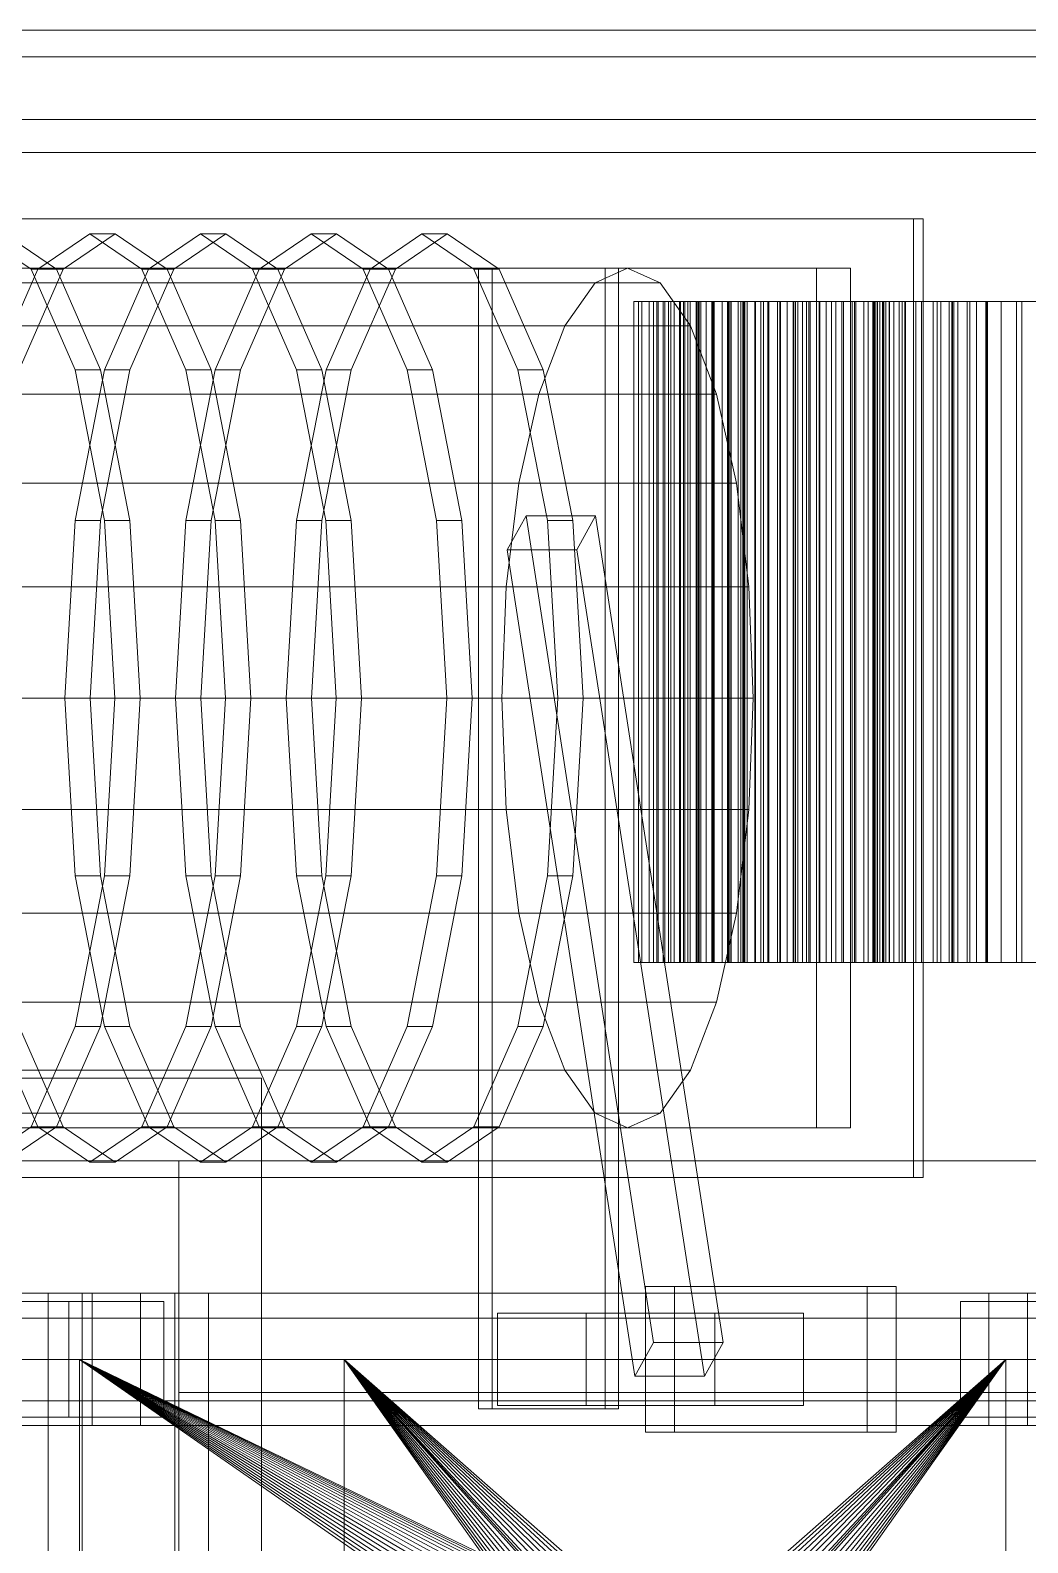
# Model space of a CAD drawing. Header units: millimetres. Extents: x -1970 to 59977, y -65068 to 6837.
# Drawn here: x 24733.3 to 25034.8, y -17625.5 to -17168 of the extents above; entities that cross this region are included whole.
import ezdxf

# ---------------------------------------------------------------- set-up
doc = ezdxf.new("R2010")
doc.units = ezdxf.units.MM
doc.layers.add('superior_briquetadora', color=7, linetype='Continuous', lineweight=0)
doc.layers.add('superior_C02', color=7, linetype='Continuous', lineweight=0)

msp = doc.modelspace()

# ---------------------------------------------------------------- linework, layer by layer
at = {"layer": 'superior_briquetadora'}
for p, q in [((24915.716, -17250), (24915.716, -17450)), ((24920.433, -17250), (24915.716, -17250)), ((24917.219, -17250), (24917.219, -17450)), ((24921.719, -17250), (24917.219, -17250)), ((24917.219, -17250), (24918.185, -17250)), ((24918.185, -17250), (24918.185, -17450)), ((24918.185, -17250), (24923.073, -17250)), ((24920.433, -17250), (24920.433, -17450)), ((24925.156, -17250), (24920.433, -17250)), ((24921.719, -17250), (24921.719, -17450)), ((24926.242, -17250), (24921.719, -17250)), ((24922.68, -17250), (24922.68, -17450)), ((24926.92, -17250), (24922.68, -17250)), ((24922.68, -17250), (24924.603, -17250)), ((24923.073, -17250), (24923.073, -17450)), ((24923.073, -17250), (24927.951, -17250)), ((24924.603, -17250), (24924.603, -17450)), ((24924.603, -17250), (24929.615, -17250)), ((24925.156, -17250), (24925.156, -17450)), ((24929.883, -17250), (24925.156, -17250)), ((24926.242, -17250), (24926.242, -17450)), ((24930.788, -17250), (24926.242, -17250)), ((24926.92, -17250), (24926.92, -17450)), ((24931.2, -17250), (24926.92, -17250)), ((24927.951, -17250), (24927.951, -17450)), ((24927.951, -17250), (24932.814, -17250)), ((24929.615, -17250), (24929.615, -17450)), ((24929.615, -17250), (24934.6, -17250)), ((24929.883, -17250), (24929.883, -17450)), ((24934.612, -17250), (24929.883, -17250)), ((24930.788, -17250), (24930.788, -17450)), ((24935.355, -17250), (24930.788, -17250)), ((24931.2, -17250), (24931.2, -17450)), ((24935.52, -17250), (24931.2, -17250)), ((24932.046, -17250), (24932.046, -17450)), ((24935.985, -17250), (24932.046, -17250)), ((24932.046, -17250), (24934.908, -17250)), ((24932.814, -17250), (24932.814, -17450)), ((24932.814, -17250), (24937.66, -17250)), ((24934.6, -17250), (24934.6, -17450)), ((24934.6, -17250), (24939.553, -17250)), ((24934.612, -17250), (24934.612, -17450)), ((24939.34, -17250), (24934.612, -17250)), ((24934.908, -17250), (24934.908, -17450)), ((24934.908, -17250), (24939.996, -17250)), ((24935.355, -17250), (24935.355, -17450)), ((24939.941, -17250), (24935.355, -17250)), ((24935.52, -17250), (24935.52, -17450)), ((24939.88, -17250), (24935.52, -17250)), ((24935.985, -17250), (24935.985, -17450)), ((24939.981, -17250), (24935.985, -17250)), ((24937.66, -17250), (24937.66, -17450)), ((24937.66, -17250), (24942.484, -17250)), ((24939.34, -17250), (24939.34, -17450)), ((24944.064, -17250), (24939.34, -17250)), ((24939.553, -17250), (24939.553, -17450)), ((24939.553, -17250), (24944.469, -17250)), ((24939.88, -17250), (24939.88, -17450)), ((24944.281, -17250), (24939.88, -17250)), ((24939.941, -17250), (24939.941, -17450)), ((24944.548, -17250), (24939.941, -17250)), ((24939.981, -17250), (24939.981, -17450)), ((24944.034, -17250), (24939.981, -17250)), ((24939.996, -17250), (24939.996, -17450)), ((24939.996, -17250), (24945.04, -17250)), ((24942.484, -17250), (24942.484, -17450)), ((24942.484, -17250), (24947.28, -17250)), ((24944.034, -17250), (24944.034, -17450)), ((24948.145, -17250), (24944.034, -17250)), ((24944.064, -17250), (24944.064, -17450)), ((24944.548, -17250), (24944.064, -17250)), ((24944.281, -17250), (24944.281, -17450)), ((24948.726, -17250), (24944.281, -17250)), ((24944.469, -17250), (24944.469, -17450)), ((24944.469, -17250), (24949.343, -17250)), ((24944.548, -17250), (24944.548, -17450)), ((24945.04, -17250), (24945.04, -17450)), ((24945.04, -17250), (24950.034, -17250)), ((24945.227, -17250), (24945.227, -17450)), ((24948.827, -17250), (24945.227, -17250)), ((24945.227, -17250), (24949, -17250)), ((24947.28, -17250), (24947.28, -17450)), ((24947.28, -17250), (24948.726, -17250)), ((24948.145, -17250), (24948.145, -17450)), ((24952.318, -17250), (24948.145, -17250)), ((24948.726, -17250), (24948.726, -17450)), ((24948.827, -17250), (24948.827, -17450)), ((24952.5, -17250), (24948.827, -17250)), ((24949, -17250), (24949, -17450)), ((24949, -17250), (24954.115, -17250)), ((24949.343, -17250), (24949.343, -17450)), ((24949.343, -17250), (24954.165, -17250)), ((24950.034, -17250), (24950.034, -17450)), ((24950.034, -17250), (24954.974, -17250)), ((24952.318, -17250), (24952.318, -17450)), ((24956.558, -17250), (24952.318, -17250)), ((24952.5, -17250), (24952.5, -17450)), ((24956.247, -17250), (24952.5, -17250)), ((24954.115, -17250), (24954.115, -17450)), ((24954.115, -17250), (24959.169, -17250)), ((24954.165, -17250), (24954.165, -17450)), ((24954.165, -17250), (24956.558, -17250)), ((24954.974, -17250), (24954.974, -17450)), ((24954.974, -17250), (24959.85, -17250)), ((24956.247, -17250), (24956.247, -17450)), ((24960.07, -17250), (24956.247, -17250)), ((24956.558, -17250), (24956.558, -17450)), ((24959.169, -17250), (24959.169, -17450)), ((24959.169, -17250), (24964.158, -17250)), ((24959.85, -17250), (24959.85, -17450)), ((24959.85, -17250), (24964.651, -17250)), ((24960.07, -17250), (24960.07, -17450)), ((24963.975, -17250), (24960.07, -17250)), ((24962.096, -17250), (24962.096, -17450)), ((24965.323, -17250), (24962.096, -17250)), ((24962.096, -17250), (24966.744, -17250)), ((24963.975, -17250), (24963.975, -17450)), ((24967.969, -17250), (24963.975, -17250)), ((24964.158, -17250), (24964.158, -17450)), ((24964.158, -17250), (24969.072, -17250)), ((24964.651, -17250), (24964.651, -17450)), ((24964.651, -17250), (24967.969, -17250)), ((24965.323, -17250), (24965.323, -17450)), ((24968.637, -17250), (24965.323, -17250)), ((24966.744, -17250), (24966.744, -17450)), ((24966.744, -17250), (24971.837, -17250)), ((24967.969, -17250), (24967.969, -17450)), ((24968.637, -17250), (24968.637, -17450)), ((24972.042, -17250), (24968.637, -17250)), ((24969.072, -17250), (24969.072, -17450)), ((24969.072, -17250), (24973.904, -17250)), ((24971.837, -17250), (24971.837, -17450)), ((24971.837, -17250), (24976.853, -17250)), ((24972.042, -17250), (24972.042, -17450)), ((24975.541, -17250), (24972.042, -17250)), ((24973.904, -17250), (24973.904, -17450)), ((24973.904, -17250), (24978.639, -17250)), ((24975.541, -17250), (24975.541, -17450)), ((24979.14, -17250), (24975.541, -17250)), ((24976.853, -17250), (24976.853, -17450)), ((24976.853, -17250), (24981.787, -17250)), ((24978.639, -17250), (24978.639, -17450)), ((24978.639, -17250), (24982.85, -17250)), ((24979.14, -17250), (24979.14, -17450)), ((24982.85, -17250), (24979.14, -17250)), ((24981.787, -17250), (24981.787, -17450)), ((24981.787, -17250), (24986.629, -17250)), ((24982.491, -17250), (24982.491, -17450)), ((24985.313, -17250), (24982.491, -17250)), ((24982.491, -17250), (24987.969, -17250)), ((24982.85, -17250), (24982.85, -17450)), ((24985.313, -17250), (24985.313, -17450)), ((24988.237, -17250), (24985.313, -17250)), ((24986.629, -17250), (24986.629, -17450)), ((24986.629, -17250), (24991.37, -17250)), ((24987.969, -17250), (24987.969, -17450)), ((24987.969, -17250), (24992.99, -17250)), ((24988.187, -17250), (24988.263, -17250)), ((24988.187, -17450), (24988.187, -17250)), ((24988.237, -17250), (24988.237, -17450)), ((24991.267, -17250), (24988.237, -17250)), ((24988.263, -17250), (24988.494, -17250)), ((24988.263, -17450), (24988.263, -17250)), ((24988.494, -17250), (24988.877, -17250)), ((24988.494, -17450), (24988.494, -17250)), ((24988.877, -17250), (24989.414, -17250)), ((24988.877, -17450), (24988.877, -17250)), ((24989.414, -17250), (24990.104, -17250)), ((24989.414, -17450), (24989.414, -17250)), ((24990.104, -17250), (24990.946, -17250)), ((24990.104, -17450), (24990.104, -17250)), ((24990.946, -17250), (24991.941, -17250)), ((24990.946, -17450), (24990.946, -17250)), ((24991.267, -17250), (24991.267, -17450)), ((24994.407, -17250), (24991.267, -17250)), ((24991.37, -17250), (24991.37, -17450)), ((24991.37, -17250), (24995.992, -17250)), ((24991.941, -17250), (24993.088, -17250)), ((24991.941, -17450), (24991.941, -17250)), ((24992.99, -17250), (24992.99, -17450)), ((24992.99, -17250), (24997.92, -17250)), ((24996.854, -17250), (24993.088, -17250)), ((24993.088, -17450), (24993.088, -17250)), ((24994.407, -17250), (24994.407, -17450)), ((24997.666, -17250), (24994.407, -17250)), ((24995.992, -17250), (24995.992, -17450)), ((24995.992, -17250), (25001.056, -17250)), ((25003.221, -17250), (24996.854, -17250)), ((24996.854, -17450), (24996.854, -17250)), ((24997.666, -17250), (24997.666, -17450)), ((25001.056, -17250), (24997.666, -17250)), ((24997.92, -17250), (24997.92, -17450)), ((24997.92, -17250), (25002.752, -17250)), ((25001.056, -17250), (25001.056, -17450)), ((25002.752, -17250), (25002.752, -17450)), ((25002.752, -17250), (25007.476, -17250)), ((25011.945, -17250), (25003.221, -17250)), ((25003.221, -17450), (25003.221, -17250)), ((25006.215, -17250), (25006.215, -17450)), ((25008.605, -17250), (25006.215, -17250)), ((25006.215, -17250), (25012.471, -17250)), ((25007.476, -17250), (25007.476, -17450)), ((25007.476, -17250), (25012.08, -17250)), ((25008.605, -17250), (25008.605, -17450)), ((25011.111, -17250), (25008.605, -17250)), ((25011.111, -17250), (25011.111, -17450)), ((25013.737, -17250), (25011.111, -17250)), ((25022.69, -17250), (25011.945, -17250)), ((25011.945, -17450), (25011.945, -17250)), ((25012.08, -17250), (25012.08, -17450)), ((25012.08, -17250), (25016.545, -17250)), ((25012.471, -17250), (25012.471, -17450)), ((25012.471, -17250), (25017.372, -17250)), ((25013.737, -17250), (25013.737, -17450)), ((25016.488, -17250), (25013.737, -17250)), ((25016.488, -17250), (25016.488, -17450)), ((25019.375, -17250), (25016.488, -17250)), ((25016.545, -17250), (25016.545, -17450)), ((25016.545, -17250), (25022.413, -17250)), ((25017.372, -17250), (25017.372, -17450)), ((25017.372, -17250), (25022.168, -17250)), ((25019.375, -17250), (25019.375, -17450)), ((25022.413, -17250), (25019.375, -17250)), ((25022.168, -17250), (25022.168, -17450)), ((25022.168, -17250), (25026.851, -17250)), ((25022.413, -17250), (25022.413, -17450)), ((25035.043, -17250), (25022.69, -17250)), ((25022.69, -17450), (25022.69, -17250)), ((25026.851, -17250), (25026.851, -17450)), ((25026.851, -17250), (25031.411, -17250)), ((25031.411, -17250), (25031.411, -17450)), ((25031.411, -17250), (25035.834, -17250)), ((25033.039, -17250), (25033.039, -17450)), ((25034.975, -17250), (25033.039, -17250)), ((25033.039, -17250), (25040.012, -17250)), ((24920.433, -17450), (24915.716, -17450)), ((24921.719, -17450), (24917.219, -17450)), ((24917.219, -17450), (24918.185, -17450)), ((24918.185, -17450), (24923.073, -17450)), ((24925.156, -17450), (24920.433, -17450)), ((24926.242, -17450), (24921.719, -17450)), ((24926.92, -17450), (24922.68, -17450)), ((24922.68, -17450), (24924.603, -17450)), ((24923.073, -17450), (24927.951, -17450)), ((24924.603, -17450), (24929.615, -17450)), ((24929.883, -17450), (24925.156, -17450)), ((24930.788, -17450), (24926.242, -17450)), ((24931.2, -17450), (24926.92, -17450)), ((24927.951, -17450), (24932.814, -17450)), ((24929.615, -17450), (24934.6, -17450)), ((24934.612, -17450), (24929.883, -17450)), ((24935.355, -17450), (24930.788, -17450)), ((24935.52, -17450), (24931.2, -17450)), ((24935.985, -17450), (24932.046, -17450)), ((24932.046, -17450), (24934.908, -17450)), ((24932.814, -17450), (24937.66, -17450)), ((24934.6, -17450), (24939.553, -17450)), ((24939.34, -17450), (24934.612, -17450)), ((24934.908, -17450), (24939.996, -17450)), ((24939.941, -17450), (24935.355, -17450)), ((24939.88, -17450), (24935.52, -17450)), ((24939.981, -17450), (24935.985, -17450)), ((24937.66, -17450), (24942.484, -17450)), ((24944.064, -17450), (24939.34, -17450)), ((24939.553, -17450), (24944.469, -17450)), ((24944.281, -17450), (24939.88, -17450)), ((24944.548, -17450), (24939.941, -17450)), ((24944.034, -17450), (24939.981, -17450)), ((24939.996, -17450), (24945.04, -17450)), ((24942.484, -17450), (24947.28, -17450)), ((24948.145, -17450), (24944.034, -17450)), ((24944.548, -17450), (24944.064, -17450)), ((24948.726, -17450), (24944.281, -17450)), ((24944.469, -17450), (24949.343, -17450)), ((24945.04, -17450), (24950.034, -17450)), ((24948.827, -17450), (24945.227, -17450)), ((24945.227, -17450), (24949, -17450)), ((24947.28, -17450), (24948.726, -17450)), ((24952.318, -17450), (24948.145, -17450)), ((24952.5, -17450), (24948.827, -17450)), ((24949, -17450), (24954.115, -17450)), ((24949.343, -17450), (24954.165, -17450)), ((24950.034, -17450), (24954.974, -17450)), ((24956.558, -17450), (24952.318, -17450)), ((24956.247, -17450), (24952.5, -17450)), ((24954.115, -17450), (24959.169, -17450)), ((24954.165, -17450), (24956.558, -17450)), ((24954.974, -17450), (24959.85, -17450)), ((24960.07, -17450), (24956.247, -17450)), ((24959.169, -17450), (24964.158, -17450)), ((24959.85, -17450), (24964.651, -17450)), ((24963.975, -17450), (24960.07, -17450)), ((24965.323, -17450), (24962.096, -17450)), ((24962.096, -17450), (24966.744, -17450)), ((24967.969, -17450), (24963.975, -17450)), ((24964.158, -17450), (24969.072, -17450)), ((24964.651, -17450), (24967.969, -17450)), ((24968.637, -17450), (24965.323, -17450)), ((24966.744, -17450), (24971.837, -17450)), ((24972.042, -17450), (24968.637, -17450)), ((24969.072, -17450), (24973.904, -17450)), ((24971.837, -17450), (24976.853, -17450)), ((24975.541, -17450), (24972.042, -17450)), ((24973.904, -17450), (24978.639, -17450)), ((24979.14, -17450), (24975.541, -17450)), ((24976.853, -17450), (24981.787, -17450)), ((24978.639, -17450), (24982.85, -17450)), ((24982.85, -17450), (24979.14, -17450)), ((24981.787, -17450), (24986.629, -17450)), ((24985.313, -17450), (24982.491, -17450)), ((24982.491, -17450), (24987.969, -17450)), ((24988.237, -17450), (24985.313, -17450)), ((24986.629, -17450), (24991.37, -17450)), ((24987.969, -17450), (24992.99, -17450)), ((24988.263, -17450), (24988.187, -17450)), ((24991.267, -17450), (24988.237, -17450)), ((24988.494, -17450), (24988.263, -17450)), ((24988.877, -17450), (24988.494, -17450)), ((24989.414, -17450), (24988.877, -17450)), ((24990.104, -17450), (24989.414, -17450)), ((24990.946, -17450), (24990.104, -17450)), ((24991.941, -17450), (24990.946, -17450)), ((24994.407, -17450), (24991.267, -17450)), ((24991.37, -17450), (24995.992, -17450)), ((24993.088, -17450), (24991.941, -17450)), ((24992.99, -17450), (24997.92, -17450)), ((24996.854, -17450), (24993.088, -17450)), ((24997.666, -17450), (24994.407, -17450)), ((24995.992, -17450), (25001.056, -17450)), ((25003.221, -17450), (24996.854, -17450)), ((25001.056, -17450), (24997.666, -17450)), ((24997.92, -17450), (25002.752, -17450)), ((25002.752, -17450), (25007.476, -17450)), ((25003.221, -17450), (25011.945, -17450)), ((25008.605, -17450), (25006.215, -17450)), ((25006.215, -17450), (25012.471, -17450)), ((25007.476, -17450), (25012.08, -17450)), ((25011.111, -17450), (25008.605, -17450)), ((25013.737, -17450), (25011.111, -17450)), ((25011.945, -17450), (25022.69, -17450)), ((25012.08, -17450), (25016.545, -17450)), ((25012.471, -17450), (25017.372, -17450)), ((25016.488, -17450), (25013.737, -17450)), ((25019.375, -17450), (25016.488, -17450)), ((25016.545, -17450), (25022.413, -17450)), ((25017.372, -17450), (25022.168, -17450)), ((25022.413, -17450), (25019.375, -17450)), ((25022.168, -17450), (25026.851, -17450)), ((25022.69, -17450), (25035.043, -17450)), ((25026.851, -17450), (25031.411, -17450)), ((25031.411, -17450), (25035.834, -17450)), ((25034.975, -17450), (25033.039, -17450)), ((25033.039, -17450), (25040.012, -17450)), ((24603.187, -17485), (24803.187, -17485)), ((24803.187, -17685), (24803.187, -17485)), ((24628.187, -17510), (24778.187, -17510)), ((24628.187, -17510), (26828.187, -17510)), ((24778.187, -17660), (24778.187, -17510)), ((24778.187, -17510), (26678.187, -17510)), ((24628.187, -17570), (26828.187, -17570)), ((24748.187, -17570), (24828.187, -17570)), ((24757.598, -17570), (24748.187, -17570)), ((24748.187, -17570), (25028.187, -17570)), ((24748.187, -17570), (25228.187, -17570)), ((24748.187, -17790), (24748.187, -17570)), ((24748.187, -17570), (24748.187, -17583.45)), ((24748.187, -17570), (24906.187, -17680)), ((24906.293, -17677.844), (24748.187, -17570)), ((24906.609, -17675.708), (24748.187, -17570)), ((24907.134, -17673.614), (24748.187, -17570)), ((24907.861, -17671.581), (24748.187, -17570)), ((24908.784, -17669.629), (24748.187, -17570)), ((24909.894, -17667.777), (24748.187, -17570)), ((24911.18, -17666.043), (24748.187, -17570)), ((24912.63, -17664.444), (24748.187, -17570)), ((24914.23, -17662.994), (24748.187, -17570)), ((24915.964, -17661.708), (24748.187, -17570)), ((24917.816, -17660.598), (24748.187, -17570)), ((24919.768, -17659.675), (24748.187, -17570)), ((24921.8, -17658.947), (24748.187, -17570)), ((24923.895, -17658.423), (24748.187, -17570)), ((24926.03, -17658.106), (24748.187, -17570)), ((24928.187, -17658), (24748.187, -17570)), ((24930.343, -17658.106), (24748.187, -17570)), ((24748.187, -17570), (26708.187, -17570)), ((24758.581, -17570), (24757.598, -17570)), ((24757.598, -17570), (24828.187, -17570)), ((24765.092, -17570), (24758.581, -17570)), ((24758.581, -17570), (24828.187, -17570)), ((24828.187, -17570), (24765.092, -17570)), ((24807.356, -17570), (24765.092, -17570)), ((25028.187, -17570), (24807.356, -17570)), ((24832.187, -17570), (24807.356, -17570)), ((24828.187, -17790), (24828.187, -17570)), ((24828.187, -17570), (25028.187, -17570)), ((24828.187, -17570), (24906.187, -17680)), ((24828.187, -17570), (24917.816, -17660.598)), ((24915.964, -17661.708), (24828.187, -17570)), ((24914.23, -17662.994), (24828.187, -17570)), ((24912.63, -17664.444), (24828.187, -17570)), ((24911.18, -17666.043), (24828.187, -17570)), ((24909.894, -17667.777), (24828.187, -17570)), ((24908.784, -17669.629), (24828.187, -17570)), ((24907.861, -17671.581), (24828.187, -17570)), ((24907.134, -17673.614), (24828.187, -17570)), ((24906.609, -17675.708), (24828.187, -17570)), ((24906.293, -17677.844), (24828.187, -17570)), ((24828.187, -17570), (24919.768, -17659.675)), ((24828.187, -17570), (24921.8, -17658.947)), ((24828.187, -17570), (24923.895, -17658.423)), ((24828.187, -17570), (24926.03, -17658.106)), ((24828.187, -17570), (24928.187, -17658)), ((24828.187, -17790), (25028.187, -17570)), ((24828.187, -17570), (25028.187, -17790)), ((25108.187, -17570), (24832.187, -17570)), ((25121.52, -17570), (24832.187, -17570)), ((24928.187, -17658), (25028.187, -17570)), ((24930.343, -17658.106), (25028.187, -17570)), ((24932.479, -17658.423), (25028.187, -17570)), ((24934.573, -17658.947), (25028.187, -17570)), ((24936.606, -17659.675), (25028.187, -17570)), ((24938.557, -17660.598), (25028.187, -17570)), ((24940.409, -17661.708), (25028.187, -17570)), ((24942.143, -17662.994), (25028.187, -17570)), ((24943.743, -17664.444), (25028.187, -17570)), ((24945.193, -17666.043), (25028.187, -17570)), ((24946.479, -17667.777), (25028.187, -17570)), ((24947.589, -17669.629), (25028.187, -17570)), ((24948.512, -17671.581), (25028.187, -17570)), ((24949.239, -17673.614), (25028.187, -17570)), ((24949.764, -17675.708), (25028.187, -17570)), ((24950.081, -17677.844), (25028.187, -17570)), ((25028.187, -17570), (24950.187, -17680)), ((25028.187, -17790), (25028.187, -17570)), ((25028.187, -17570), (25108.187, -17570)), ((25228.187, -17570), (25028.187, -17570)), ((24778.187, -17590), (24778.187, -17580)), ((24778.187, -17580), (26678.187, -17580)), ((24748.187, -17583.45), (24748.187, -17790)), ((24778.187, -17590), (26678.187, -17590))]:
    msp.add_line(p, q, dxfattribs=at)
at = {"layer": 'superior_C02'}
for p, q in [((24350.102, -17168), (25349.096, -17168)), ((25367.278, -17168), (24368.284, -17168)), ((24350.102, -17176), (25349.096, -17176)), ((24368.284, -17176), (25367.278, -17176)), ((24351.24, -17195), (25345.183, -17195)), ((25345.94, -17195), (24351.997, -17195)), ((24361.859, -17195), (25362.723, -17195)), ((25363.004, -17195), (24362.14, -17195)), ((24351.24, -17205), (25345.183, -17205)), ((24351.997, -17205), (25345.94, -17205)), ((24361.859, -17205), (25362.723, -17205)), ((24362.14, -17205), (25363.004, -17205)), ((25000.346, -17225), (24273.53, -17225)), ((24276.453, -17225), (25003.269, -17225)), ((25000.346, -17515), (25000.346, -17225)), ((25000.346, -17225), (25003.269, -17225)), ((25003.269, -17225), (25003.269, -17515)), ((24717.82, -17229.6), (24733.523, -17240.287)), ((24741.174, -17240.287), (24725.471, -17229.6)), ((24735.589, -17240.287), (24751.292, -17229.6)), ((24758.942, -17229.6), (24743.239, -17240.287)), ((24751.292, -17229.6), (24766.995, -17240.287)), ((24758.942, -17229.6), (24751.292, -17229.6)), ((24774.645, -17240.287), (24758.942, -17229.6)), ((24769.06, -17240.287), (24784.763, -17229.6)), ((24792.414, -17229.6), (24776.711, -17240.287)), ((24784.763, -17229.6), (24800.467, -17240.287)), ((24792.414, -17229.6), (24784.763, -17229.6)), ((24808.117, -17240.287), (24792.414, -17229.6)), ((24802.532, -17240.287), (24818.235, -17229.6)), ((24825.886, -17229.6), (24810.183, -17240.287)), ((24818.235, -17229.6), (24833.938, -17240.287)), ((24825.886, -17229.6), (24818.235, -17229.6)), ((24841.589, -17240.287), (24825.886, -17229.6)), ((24836.004, -17240.287), (24851.707, -17229.6)), ((24859.358, -17229.6), (24843.655, -17240.287)), ((24851.707, -17229.6), (24867.41, -17240.287)), ((24859.358, -17229.6), (24851.707, -17229.6)), ((24875.061, -17240.287), (24859.358, -17229.6)), ((24913.869, -17240), (24454.827, -17240)), ((24970.99, -17240), (24473.695, -17240)), ((24483.924, -17240), (24981.22, -17240)), ((24722.276, -17270.722), (24735.589, -17240.287)), ((24743.239, -17240.287), (24729.927, -17270.722)), ((24733.523, -17240.287), (24746.835, -17270.722)), ((24733.523, -17240.287), (24741.174, -17240.287)), ((24735.589, -17240.287), (24743.239, -17240.287)), ((24754.486, -17270.722), (24741.174, -17240.287)), ((24755.748, -17270.722), (24769.06, -17240.287)), ((24776.711, -17240.287), (24763.399, -17270.722)), ((24766.995, -17240.287), (24780.307, -17270.722)), ((24766.995, -17240.287), (24774.645, -17240.287)), ((24769.06, -17240.287), (24776.711, -17240.287)), ((24787.958, -17270.722), (24774.645, -17240.287)), ((24789.22, -17270.722), (24802.532, -17240.287)), ((24810.183, -17240.287), (24796.87, -17270.722)), ((24800.467, -17240.287), (24813.779, -17270.722)), ((24800.467, -17240.287), (24808.117, -17240.287)), ((24802.532, -17240.287), (24810.183, -17240.287)), ((24821.43, -17270.722), (24808.117, -17240.287)), ((24822.692, -17270.722), (24836.004, -17240.287)), ((24843.655, -17240.287), (24830.342, -17270.722)), ((24833.938, -17240.287), (24847.251, -17270.722)), ((24833.938, -17240.287), (24841.589, -17240.287)), ((24836.004, -17240.287), (24843.655, -17240.287)), ((24854.901, -17270.722), (24841.589, -17240.287)), ((24867.41, -17240.287), (24880.723, -17270.722)), ((24867.41, -17240.287), (24875.061, -17240.287)), ((24907.051, -17240), (24868.797, -17240)), ((24868.797, -17240), (24868.797, -17585)), ((24872.889, -17240), (24868.797, -17240)), ((24872.889, -17585), (24872.889, -17240)), ((24872.889, -17240), (24911.142, -17240)), ((24888.373, -17270.722), (24875.061, -17240.287)), ((24913.869, -17240), (24904.035, -17244.43)), ((24907.051, -17585), (24907.051, -17240)), ((24907.051, -17240), (24911.142, -17240)), ((24911.142, -17240), (24911.142, -17585)), ((24923.703, -17244.43), (24913.869, -17240)), ((24970.99, -17500), (24970.99, -17240)), ((24970.99, -17240), (24981.22, -17240)), ((24981.22, -17240), (24981.22, -17500)), ((24444.993, -17244.43), (24904.035, -17244.43)), ((24464.661, -17244.43), (24923.703, -17244.43)), ((24904.035, -17244.43), (24894.872, -17257.417)), ((24932.866, -17257.417), (24923.703, -17244.43)), ((24435.83, -17257.417), (24894.872, -17257.417)), ((24473.824, -17257.417), (24932.866, -17257.417)), ((24894.872, -17257.417), (24887.003, -17278.076)), ((24940.735, -17278.076), (24932.866, -17257.417)), ((24746.835, -17270.722), (24755.73, -17316.271)), ((24746.835, -17270.722), (24754.486, -17270.722)), ((24746.853, -17316.271), (24755.748, -17270.722)), ((24763.381, -17316.271), (24754.486, -17270.722)), ((24763.399, -17270.722), (24754.504, -17316.271)), ((24755.748, -17270.722), (24763.399, -17270.722)), ((24780.307, -17270.722), (24789.202, -17316.271)), ((24780.307, -17270.722), (24787.958, -17270.722)), ((24780.325, -17316.271), (24789.22, -17270.722)), ((24796.853, -17316.271), (24787.958, -17270.722)), ((24796.87, -17270.722), (24787.975, -17316.271)), ((24789.22, -17270.722), (24796.87, -17270.722)), ((24813.779, -17270.722), (24822.674, -17316.271)), ((24813.779, -17270.722), (24821.43, -17270.722)), ((24813.797, -17316.271), (24822.692, -17270.722)), ((24830.325, -17316.271), (24821.43, -17270.722)), ((24830.342, -17270.722), (24821.447, -17316.271)), ((24822.692, -17270.722), (24830.342, -17270.722)), ((24847.251, -17270.722), (24856.146, -17316.271)), ((24847.251, -17270.722), (24854.901, -17270.722)), ((24863.797, -17316.271), (24854.901, -17270.722)), ((24880.723, -17270.722), (24889.618, -17316.271)), ((24880.723, -17270.722), (24888.373, -17270.722)), ((24897.268, -17316.271), (24888.373, -17270.722)), ((24427.961, -17278.076), (24887.003, -17278.076)), ((24481.693, -17278.076), (24940.735, -17278.076)), ((24887.003, -17278.076), (24880.965, -17305)), ((24946.773, -17305), (24940.735, -17278.076)), ((24421.923, -17305), (24880.965, -17305)), ((24487.731, -17305), (24946.773, -17305)), ((24880.965, -17305), (24877.169, -17336.354)), ((24950.569, -17336.354), (24946.773, -17305)), ((24883.17, -17314.864), (24877.484, -17325.136)), ((24904.209, -17314.864), (24883.17, -17314.864)), ((24921.749, -17564.864), (24883.17, -17314.864)), ((24898.523, -17325.136), (24904.209, -17314.864)), ((24942.788, -17564.864), (24904.209, -17314.864)), ((24743.729, -17370), (24746.853, -17316.271)), ((24746.853, -17316.271), (24754.504, -17316.271)), ((24754.504, -17316.271), (24751.38, -17370)), ((24755.73, -17316.271), (24758.854, -17370)), ((24755.73, -17316.271), (24763.381, -17316.271)), ((24766.505, -17370), (24763.381, -17316.271)), ((24777.201, -17370), (24780.325, -17316.271)), ((24780.325, -17316.271), (24787.975, -17316.271)), ((24787.975, -17316.271), (24784.852, -17370)), ((24789.202, -17316.271), (24792.326, -17370)), ((24789.202, -17316.271), (24796.853, -17316.271)), ((24799.976, -17370), (24796.853, -17316.271)), ((24810.673, -17370), (24813.797, -17316.271)), ((24813.797, -17316.271), (24821.447, -17316.271)), ((24821.447, -17316.271), (24818.324, -17370)), ((24822.674, -17316.271), (24825.798, -17370)), ((24822.674, -17316.271), (24830.325, -17316.271)), ((24833.448, -17370), (24830.325, -17316.271)), ((24856.146, -17316.271), (24859.269, -17370)), ((24856.146, -17316.271), (24863.797, -17316.271)), ((24866.92, -17370), (24863.797, -17316.271)), ((24889.618, -17316.271), (24892.741, -17370)), ((24889.618, -17316.271), (24897.268, -17316.271)), ((24900.392, -17370), (24897.268, -17316.271)), ((24877.484, -17325.136), (24898.523, -17325.136)), ((24877.484, -17325.136), (24916.063, -17575.136)), ((24937.102, -17575.136), (24898.523, -17325.136)), ((24418.127, -17336.354), (24877.169, -17336.354)), ((24491.527, -17336.354), (24950.569, -17336.354)), ((24877.169, -17336.354), (24875.874, -17370)), ((24951.864, -17370), (24950.569, -17336.354)), ((24416.833, -17370), (24875.874, -17370)), ((24492.822, -17370), (24951.864, -17370)), ((24746.853, -17423.729), (24743.729, -17370)), ((24743.729, -17370), (24751.38, -17370)), ((24751.38, -17370), (24754.504, -17423.729)), ((24758.854, -17370), (24755.73, -17423.729)), ((24758.854, -17370), (24766.505, -17370)), ((24763.381, -17423.729), (24766.505, -17370)), ((24780.325, -17423.729), (24777.201, -17370)), ((24777.201, -17370), (24784.852, -17370)), ((24784.852, -17370), (24787.975, -17423.729)), ((24792.326, -17370), (24789.202, -17423.729)), ((24792.326, -17370), (24799.976, -17370)), ((24796.853, -17423.729), (24799.976, -17370)), ((24813.797, -17423.729), (24810.673, -17370)), ((24810.673, -17370), (24818.324, -17370)), ((24818.324, -17370), (24821.447, -17423.729)), ((24825.798, -17370), (24822.674, -17423.729)), ((24825.798, -17370), (24833.448, -17370)), ((24830.325, -17423.729), (24833.448, -17370)), ((24859.269, -17370), (24856.146, -17423.729)), ((24859.269, -17370), (24866.92, -17370)), ((24863.797, -17423.729), (24866.92, -17370)), ((24875.874, -17370), (24877.169, -17403.646)), ((24892.741, -17370), (24889.618, -17423.729)), ((24892.741, -17370), (24900.392, -17370)), ((24897.268, -17423.729), (24900.392, -17370)), ((24950.569, -17403.646), (24951.864, -17370)), ((24418.127, -17403.646), (24877.169, -17403.646)), ((24491.527, -17403.646), (24950.569, -17403.646)), ((24877.169, -17403.646), (24880.965, -17435)), ((24946.773, -17435), (24950.569, -17403.646)), ((24755.73, -17423.729), (24746.835, -17469.278)), ((24755.748, -17469.278), (24746.853, -17423.729)), ((24746.853, -17423.729), (24754.504, -17423.729)), ((24754.486, -17469.278), (24763.381, -17423.729)), ((24754.504, -17423.729), (24763.399, -17469.278)), ((24755.73, -17423.729), (24763.381, -17423.729)), ((24789.202, -17423.729), (24780.307, -17469.278)), ((24789.22, -17469.278), (24780.325, -17423.729)), ((24780.325, -17423.729), (24787.975, -17423.729)), ((24787.958, -17469.278), (24796.853, -17423.729)), ((24787.975, -17423.729), (24796.87, -17469.278)), ((24789.202, -17423.729), (24796.853, -17423.729)), ((24822.674, -17423.729), (24813.779, -17469.278)), ((24822.692, -17469.278), (24813.797, -17423.729)), ((24813.797, -17423.729), (24821.447, -17423.729)), ((24821.43, -17469.278), (24830.325, -17423.729)), ((24821.447, -17423.729), (24830.342, -17469.278)), ((24822.674, -17423.729), (24830.325, -17423.729)), ((24856.146, -17423.729), (24847.251, -17469.278)), ((24854.901, -17469.278), (24863.797, -17423.729)), ((24856.146, -17423.729), (24863.797, -17423.729)), ((24889.618, -17423.729), (24880.723, -17469.278)), ((24888.373, -17469.278), (24897.268, -17423.729)), ((24889.618, -17423.729), (24897.268, -17423.729)), ((24421.923, -17435), (24880.965, -17435)), ((24487.731, -17435), (24946.773, -17435)), ((24880.965, -17435), (24887.003, -17461.924)), ((24940.735, -17461.924), (24946.773, -17435)), ((24427.961, -17461.924), (24887.003, -17461.924)), ((24481.693, -17461.924), (24940.735, -17461.924)), ((24887.003, -17461.924), (24894.872, -17482.583)), ((24932.866, -17482.583), (24940.735, -17461.924)), ((24735.589, -17499.713), (24722.276, -17469.278)), ((24729.927, -17469.278), (24743.239, -17499.713)), ((24746.835, -17469.278), (24733.523, -17499.713)), ((24741.174, -17499.713), (24754.486, -17469.278)), ((24746.835, -17469.278), (24754.486, -17469.278)), ((24769.06, -17499.713), (24755.748, -17469.278)), ((24755.748, -17469.278), (24763.399, -17469.278)), ((24763.399, -17469.278), (24776.711, -17499.713)), ((24780.307, -17469.278), (24766.995, -17499.713)), ((24774.645, -17499.713), (24787.958, -17469.278)), ((24780.307, -17469.278), (24787.958, -17469.278)), ((24802.532, -17499.713), (24789.22, -17469.278)), ((24789.22, -17469.278), (24796.87, -17469.278)), ((24796.87, -17469.278), (24810.183, -17499.713)), ((24813.779, -17469.278), (24800.467, -17499.713)), ((24808.117, -17499.713), (24821.43, -17469.278)), ((24813.779, -17469.278), (24821.43, -17469.278)), ((24836.004, -17499.713), (24822.692, -17469.278)), ((24822.692, -17469.278), (24830.342, -17469.278)), ((24830.342, -17469.278), (24843.655, -17499.713)), ((24847.251, -17469.278), (24833.938, -17499.713)), ((24841.589, -17499.713), (24854.901, -17469.278)), ((24847.251, -17469.278), (24854.901, -17469.278)), ((24880.723, -17469.278), (24867.41, -17499.713)), ((24875.061, -17499.713), (24888.373, -17469.278)), ((24880.723, -17469.278), (24888.373, -17469.278)), ((24435.83, -17482.583), (24894.872, -17482.583)), ((24473.824, -17482.583), (24932.866, -17482.583)), ((24894.872, -17482.583), (24904.035, -17495.57)), ((24923.703, -17495.57), (24932.866, -17482.583)), ((24444.993, -17495.57), (24904.035, -17495.57)), ((24464.661, -17495.57), (24923.703, -17495.57)), ((24904.035, -17495.57), (24913.869, -17500)), ((24913.869, -17500), (24923.703, -17495.57)), ((24454.827, -17500), (24913.869, -17500)), ((24473.695, -17500), (24970.99, -17500)), ((24981.22, -17500), (24483.924, -17500)), ((24733.523, -17499.713), (24717.82, -17510.4)), ((24725.471, -17510.4), (24741.174, -17499.713)), ((24733.523, -17499.713), (24741.174, -17499.713)), ((24751.292, -17510.4), (24735.589, -17499.713)), ((24735.589, -17499.713), (24743.239, -17499.713)), ((24743.239, -17499.713), (24758.942, -17510.4)), ((24766.995, -17499.713), (24751.292, -17510.4)), ((24758.942, -17510.4), (24774.645, -17499.713)), ((24766.995, -17499.713), (24774.645, -17499.713)), ((24784.763, -17510.4), (24769.06, -17499.713)), ((24769.06, -17499.713), (24776.711, -17499.713)), ((24776.711, -17499.713), (24792.414, -17510.4)), ((24800.467, -17499.713), (24784.763, -17510.4)), ((24792.414, -17510.4), (24808.117, -17499.713)), ((24800.467, -17499.713), (24808.117, -17499.713)), ((24818.235, -17510.4), (24802.532, -17499.713)), ((24802.532, -17499.713), (24810.183, -17499.713)), ((24810.183, -17499.713), (24825.886, -17510.4)), ((24833.938, -17499.713), (24818.235, -17510.4)), ((24825.886, -17510.4), (24841.589, -17499.713)), ((24833.938, -17499.713), (24841.589, -17499.713)), ((24851.707, -17510.4), (24836.004, -17499.713)), ((24836.004, -17499.713), (24843.655, -17499.713)), ((24843.655, -17499.713), (24859.358, -17510.4)), ((24867.41, -17499.713), (24851.707, -17510.4)), ((24859.358, -17510.4), (24875.061, -17499.713)), ((24867.41, -17499.713), (24875.061, -17499.713)), ((24981.22, -17500), (24970.99, -17500)), ((24751.292, -17510.4), (24758.942, -17510.4)), ((24784.763, -17510.4), (24792.414, -17510.4)), ((24818.235, -17510.4), (24825.886, -17510.4)), ((24851.707, -17510.4), (24859.358, -17510.4)), ((24273.53, -17515), (25000.346, -17515)), ((25003.269, -17515), (24276.453, -17515)), ((25003.269, -17515), (25000.346, -17515)), ((24986.279, -17548), (24919.335, -17548)), ((24919.335, -17548), (24919.335, -17592)), ((24928.103, -17548), (24919.335, -17548)), ((24928.103, -17592), (24928.103, -17548)), ((24928.103, -17548), (24995.047, -17548)), ((24986.279, -17592), (24986.279, -17548)), ((24986.279, -17548), (24995.047, -17548)), ((24995.047, -17548), (24995.047, -17592)), ((24751.985, -17550), (23604.381, -17550)), ((23618.994, -17550), (24766.599, -17550)), ((24744.947, -17552.5), (24689.416, -17552.5)), ((25023.071, -17550), (24697.916, -17550)), ((24709.607, -17550), (25034.761, -17550)), ((24718.107, -17552.5), (24773.637, -17552.5)), ((24776.957, -17550), (24738.704, -17550)), ((24738.704, -17550), (24738.704, -18450)), ((24748.933, -17550), (24738.704, -17550)), ((24744.947, -17587.5), (24744.947, -17552.5)), ((24744.947, -17552.5), (24773.637, -17552.5)), ((24748.933, -18450), (24748.933, -17550)), ((24748.933, -17550), (24787.187, -17550)), ((24751.985, -17550), (24751.985, -17590)), ((24766.599, -17550), (24751.985, -17550)), ((25077.14, -17550), (24751.985, -17550)), ((24766.599, -17590), (24766.599, -17550)), ((24766.599, -17550), (25091.753, -17550)), ((24773.637, -17552.5), (24773.637, -17587.5)), ((24776.957, -18450), (24776.957, -17550)), ((24776.957, -17550), (24787.187, -17550)), ((24787.187, -17550), (24787.187, -18450)), ((25043.261, -17552.5), (25014.571, -17552.5)), ((25014.571, -17552.5), (25014.571, -17587.5)), ((25070.102, -17552.5), (25014.571, -17552.5)), ((25023.071, -17550), (25023.071, -17590)), ((25034.761, -17550), (25023.071, -17550)), ((25534.711, -17550), (25023.071, -17550)), ((25034.761, -17590), (25034.761, -17550)), ((25034.761, -17550), (25546.402, -17550)), ((24700.591, -17557.5), (25081.276, -17557.5)), ((25087.617, -17557.5), (24706.932, -17557.5)), ((24901.313, -17556), (24874.535, -17556)), ((24874.535, -17556), (24874.535, -17584)), ((24940.295, -17556), (24874.535, -17556)), ((24901.313, -17584), (24901.313, -17556)), ((24901.313, -17556), (24967.072, -17556)), ((24940.295, -17584), (24940.295, -17556)), ((24940.295, -17556), (24967.072, -17556)), ((24967.072, -17556), (24967.072, -17584)), ((24916.063, -17575.136), (24921.749, -17564.864)), ((24921.749, -17564.864), (24942.788, -17564.864)), ((24942.788, -17564.864), (24937.102, -17575.136)), ((24937.102, -17575.136), (24916.063, -17575.136)), ((24700.591, -17582.5), (25081.276, -17582.5)), ((24706.932, -17582.5), (25087.617, -17582.5)), ((24868.797, -17585), (24907.051, -17585)), ((24868.797, -17585), (24872.889, -17585)), ((24911.142, -17585), (24872.889, -17585)), ((24874.535, -17584), (24901.313, -17584)), ((24874.535, -17584), (24940.295, -17584)), ((24967.072, -17584), (24901.313, -17584)), ((24911.142, -17585), (24907.051, -17585)), ((24967.072, -17584), (24940.295, -17584)), ((24744.947, -17587.5), (24689.416, -17587.5)), ((24773.637, -17587.5), (24718.107, -17587.5)), ((24773.637, -17587.5), (24744.947, -17587.5)), ((25014.571, -17587.5), (25043.261, -17587.5)), ((25070.102, -17587.5), (25014.571, -17587.5)), ((23604.381, -17590), (24751.985, -17590)), ((23618.994, -17590), (24766.599, -17590)), ((24697.916, -17590), (25023.071, -17590)), ((24709.607, -17590), (25034.761, -17590)), ((24751.985, -17590), (24766.599, -17590)), ((24751.985, -17590), (25077.14, -17590)), ((24766.599, -17590), (25091.753, -17590)), ((24919.335, -17592), (24986.279, -17592)), ((24919.335, -17592), (24928.103, -17592)), ((24995.047, -17592), (24928.103, -17592)), ((24995.047, -17592), (24986.279, -17592)), ((25023.071, -17590), (25034.761, -17590)), ((25023.071, -17590), (25534.711, -17590)), ((25034.761, -17590), (25546.402, -17590))]:
    msp.add_line(p, q, dxfattribs=at)

doc.saveas('drawing.dxf')
